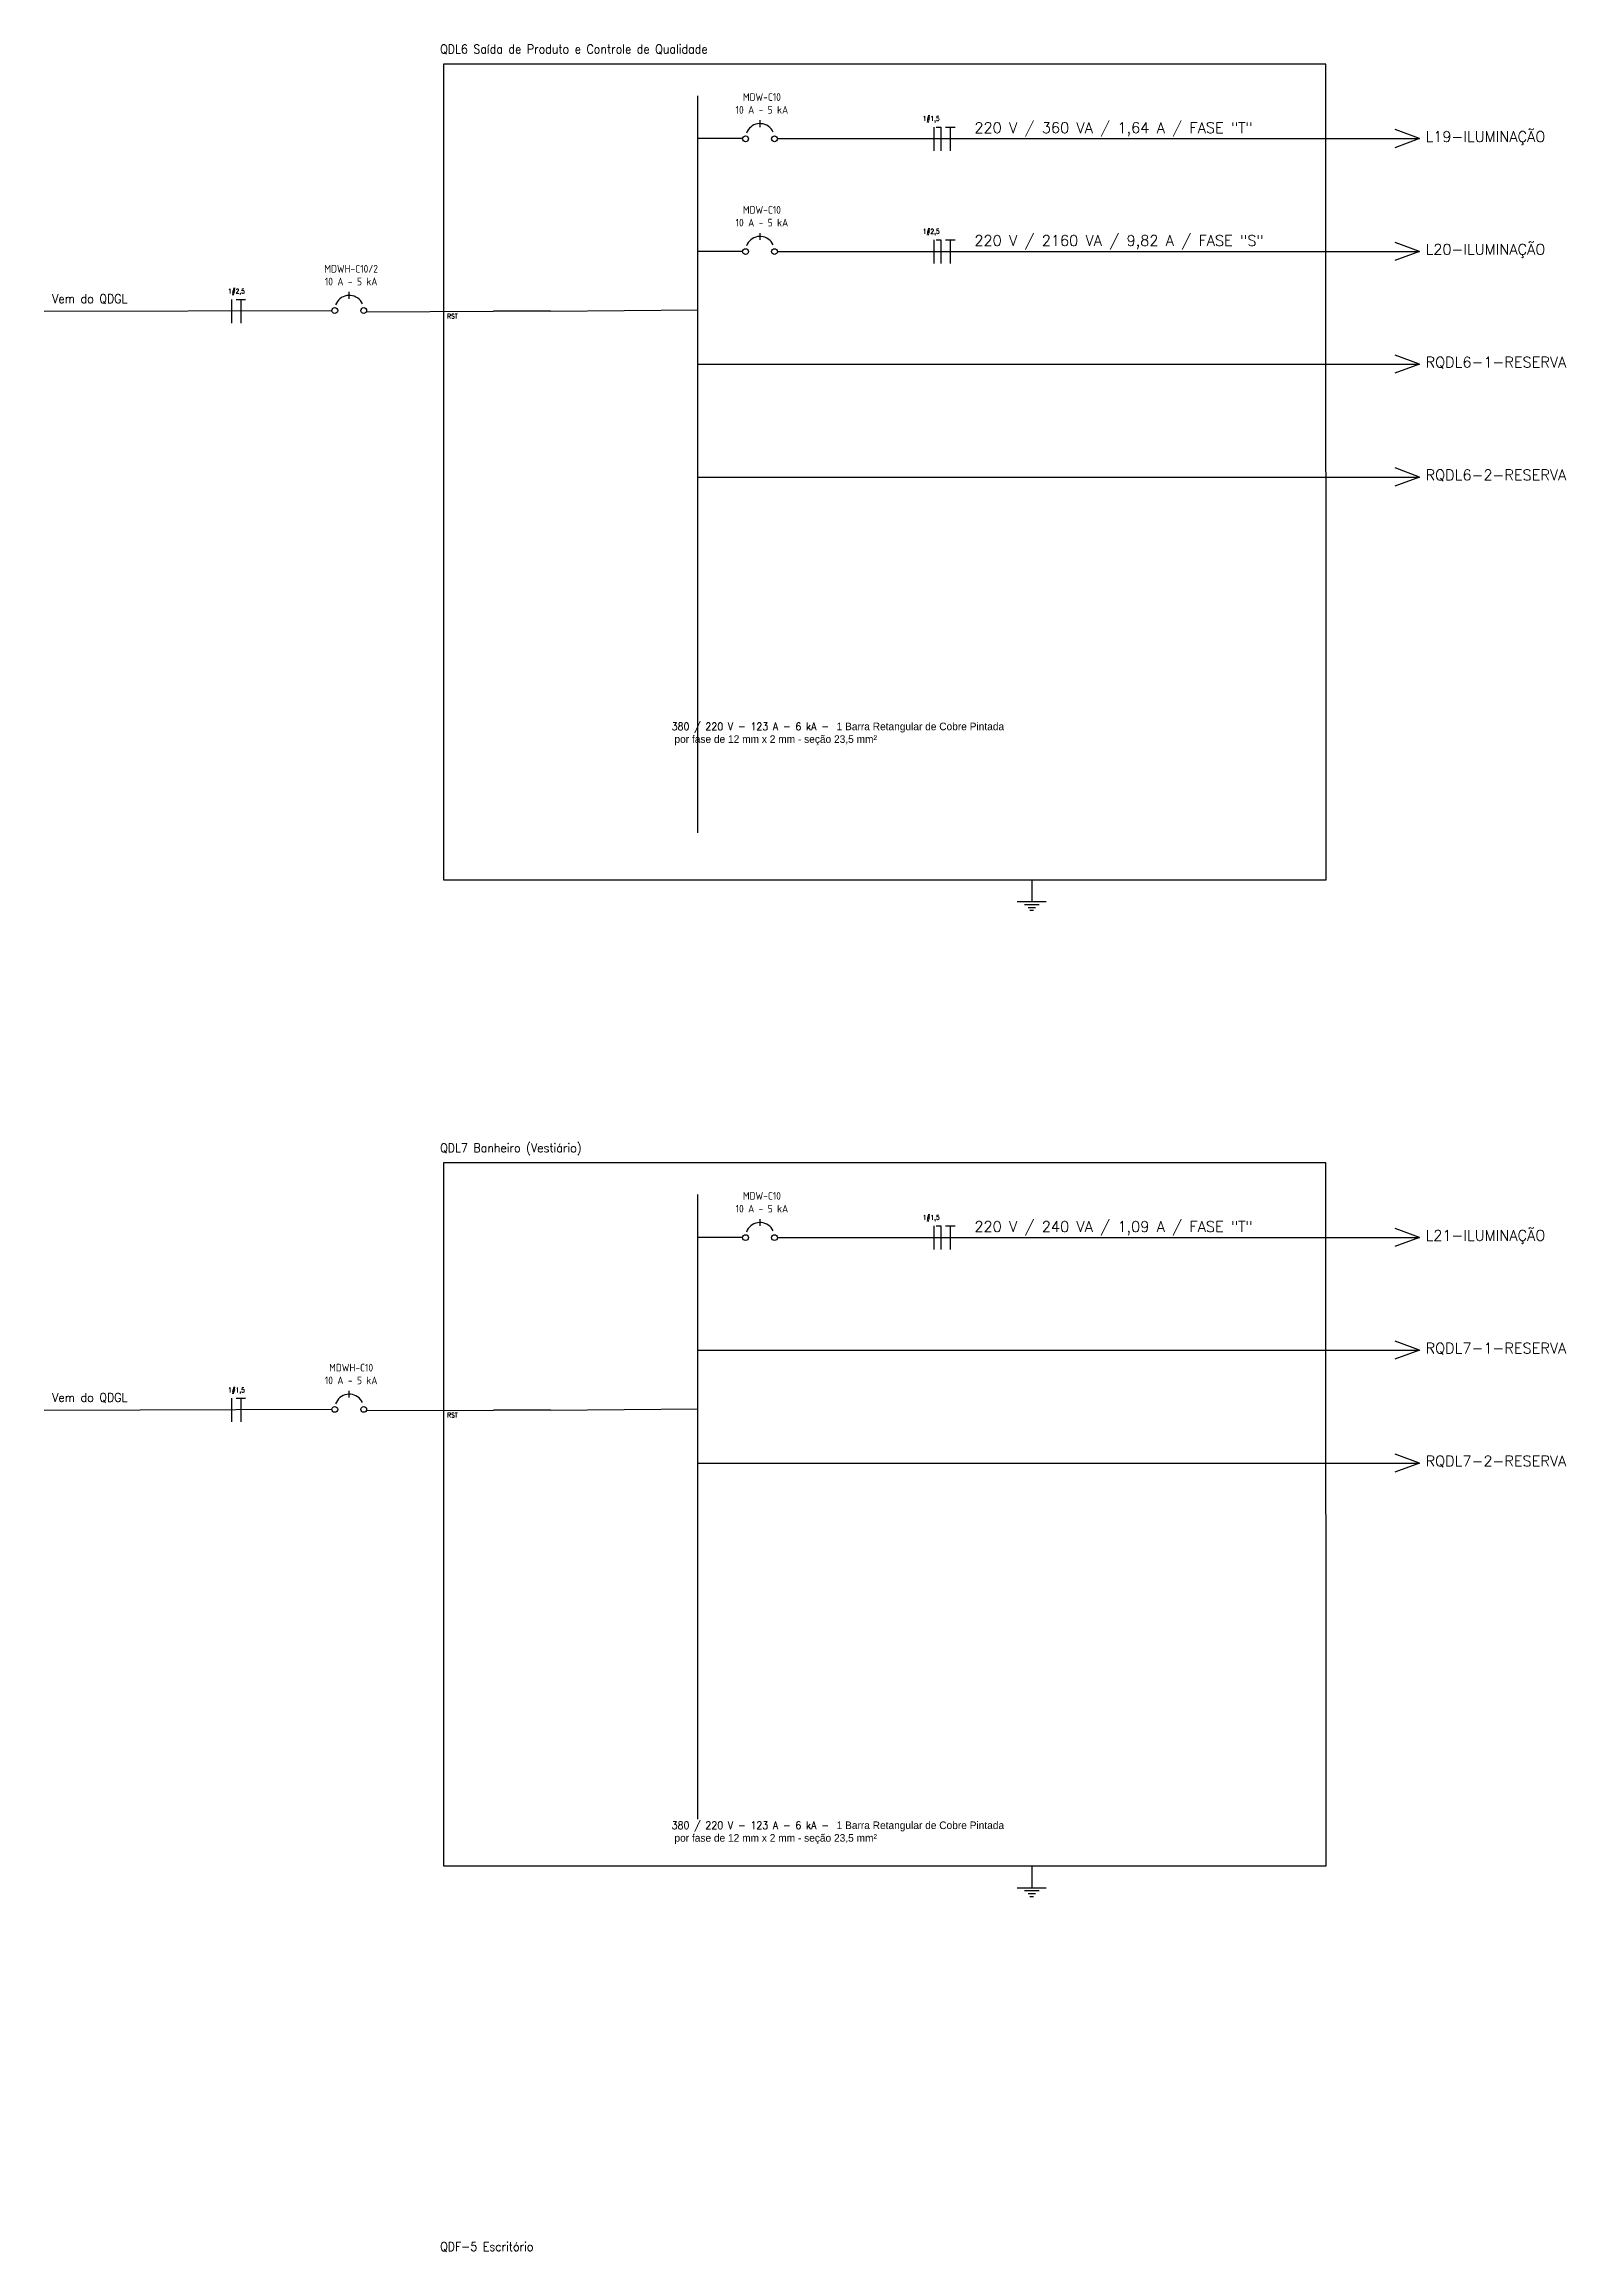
# Model space of a CAD drawing. Extents: x 196 to 608, y -49 to 226.
# Drawn here: x 567.4 to 607.9, y 97.6 to 156.4 of the extents above; entities that cross this region are included whole.
import ezdxf

# ---------------------------------------------------------------- set-up
doc = ezdxf.new("R2010")
doc.units = 0
doc.header["$MEASUREMENT"] = 0
for name, color, linetype in [('ELET_UNIFILAR_TEXTO', 4, 'Continuous'), ('ELET_UNIFILAR_TEXTO2', 4, 'Continuous'), ('ELT_UNIFILAR_DESENHO', 5, 'Continuous')]:
    doc.layers.add(name, color=color, linetype=linetype)
doc.styles.add('textstyle4', font='arial.ttf')
doc.styles.add('textstyle5', font='')
doc.styles.add('textstyle7', font='romans__.ttf')
doc.styles.get('textstyle5').set_extended_font_data('Standard')

msp = doc.modelspace()

# ---------------------------------------------------------------- linework, layer by layer
at = {"layer": 'ELT_UNIFILAR_DESENHO'}
for p, q in [((601.539, 155.907), (578, 155.907)), ((578, 155.907), (578, 134.156)), ((601.547, 134.156), (601.539, 155.907)), ((584.789, 135.404), (584.789, 155.062)), ((586.446, 154.228), (586.446, 154.408)), ((585.983, 153.919), (584.789, 153.919)), ((586.91, 153.919), (604.036, 153.919)), ((591.08, 154.227), (591.08, 153.595)), ((591.143, 154.227), (591.269, 154.227)), ((591.269, 154.227), (591.269, 153.595)), ((591.395, 154.227), (591.648, 154.227)), ((591.521, 154.227), (591.521, 153.595)), ((604.036, 153.919), (603.376, 153.677)), ((604.036, 153.919), (603.385, 154.159)), ((586.446, 151.22), (586.446, 151.401)), ((585.983, 150.911), (584.789, 150.911)), ((586.91, 150.911), (604.036, 150.911)), ((591.08, 151.219), (591.08, 150.588)), ((591.143, 151.219), (591.269, 151.219)), ((591.269, 151.219), (591.269, 150.588)), ((591.395, 151.219), (591.648, 151.219)), ((591.521, 151.219), (591.521, 150.588)), ((604.036, 150.911), (603.376, 150.67)), ((604.036, 150.911), (603.385, 151.152)), ((572.348, 149.632), (572.348, 149)), ((572.473, 149.632), (572.726, 149.632)), ((572.6, 149.632), (572.6, 149)), ((575.49, 149.649), (575.49, 149.829)), ((575.49, 149.649), (575.49, 149.829)), ((567.351, 149.316), (575.027, 149.339)), ((575.947, 149.302), (579.338, 149.316)), ((580.854, 149.316), (579.341, 149.315)), ((580.854, 149.316), (584.789, 149.353)), ((584.789, 147.903), (604.036, 147.903)), ((604.036, 147.903), (603.376, 147.662)), ((604.036, 147.903), (603.385, 148.144)), ((584.789, 144.895), (604.036, 144.895)), ((604.036, 144.895), (603.376, 144.654)), ((604.036, 144.895), (603.385, 145.136)), ((578, 134.156), (601.547, 134.156)), ((593.695, 134.156), (593.695, 133.573)), ((593.308, 133.573), (594.081, 133.573)), ((593.501, 133.496), (593.888, 133.496)), ((593.598, 133.419), (593.791, 133.419)), ((593.646, 133.342), (593.743, 133.342)), ((601.539, 126.607), (578, 126.607)), ((578, 126.607), (578, 107.863)), ((601.547, 107.863), (601.539, 126.607)), ((584.789, 109.112), (584.789, 125.762)), ((586.446, 124.928), (586.446, 125.108)), ((591.08, 124.927), (591.08, 124.295)), ((591.143, 124.927), (591.269, 124.927)), ((591.269, 124.927), (591.269, 124.295)), ((591.395, 124.927), (591.648, 124.927)), ((591.521, 124.927), (591.521, 124.295)), ((604.036, 124.619), (603.385, 124.859)), ((585.983, 124.619), (584.789, 124.619)), ((586.91, 124.619), (604.036, 124.619)), ((604.036, 124.619), (603.376, 124.377)), ((584.789, 121.611), (604.036, 121.611)), ((604.036, 121.611), (603.376, 121.37)), ((604.036, 121.611), (603.385, 121.852)), ((572.348, 120.332), (572.348, 119.7)), ((572.473, 120.332), (572.726, 120.332)), ((572.6, 120.332), (572.6, 119.7)), ((575.49, 120.349), (575.49, 120.529)), ((575.49, 120.349), (575.49, 120.529)), ((567.351, 120.016), (575.027, 120.039)), ((575.947, 120.002), (579.338, 120.016)), ((580.854, 120.016), (579.341, 120.015)), ((580.854, 120.016), (584.789, 120.053)), ((584.789, 118.603), (604.036, 118.603)), ((604.036, 118.603), (603.376, 118.362)), ((604.036, 118.603), (603.385, 118.844)), ((578, 107.863), (601.547, 107.863)), ((593.695, 107.863), (593.695, 107.281)), ((593.308, 107.281), (594.081, 107.281)), ((593.501, 107.204), (593.888, 107.204)), ((593.598, 107.127), (593.791, 107.127)), ((593.646, 107.049), (593.743, 107.049))]:
    msp.add_line(p, q, dxfattribs=at)
for points in [[(586.796, 154.095), (586.772, 154.14), (586.742, 154.18), (586.707, 154.217), (586.667, 154.248), (586.624, 154.275), (586.578, 154.295), (586.53, 154.309), (586.48, 154.317), (586.429, 154.318), (586.379, 154.312), (586.33, 154.3), (586.283, 154.282), (586.239, 154.258), (586.198, 154.228), (586.161, 154.193), (586.13, 154.154), (586.103, 154.11), (586.083, 154.064)], [(586.796, 151.088), (586.772, 151.132), (586.742, 151.173), (586.707, 151.209), (586.667, 151.241), (586.624, 151.267), (586.578, 151.287), (586.53, 151.301), (586.48, 151.309), (586.429, 151.31), (586.379, 151.305), (586.33, 151.293), (586.283, 151.274), (586.239, 151.25), (586.198, 151.22), (586.161, 151.185), (586.13, 151.146), (586.103, 151.103), (586.083, 151.056)], [(575.84, 149.516), (575.815, 149.56), (575.786, 149.601), (575.751, 149.638), (575.711, 149.669), (575.668, 149.695), (575.622, 149.716), (575.573, 149.73), (575.523, 149.737), (575.473, 149.739), (575.423, 149.733), (575.374, 149.721), (575.327, 149.703), (575.282, 149.678), (575.242, 149.649), (575.205, 149.614), (575.173, 149.574), (575.147, 149.531), (575.127, 149.485)], [(586.796, 124.795), (586.772, 124.84), (586.742, 124.88), (586.707, 124.917), (586.667, 124.948), (586.624, 124.975), (586.578, 124.995), (586.53, 125.009), (586.48, 125.017), (586.429, 125.018), (586.379, 125.012), (586.33, 125), (586.283, 124.982), (586.239, 124.958), (586.198, 124.928), (586.161, 124.893), (586.13, 124.854), (586.103, 124.81), (586.083, 124.764)], [(575.84, 120.216), (575.815, 120.26), (575.786, 120.301), (575.751, 120.338), (575.711, 120.369), (575.668, 120.395), (575.622, 120.416), (575.573, 120.43), (575.523, 120.437), (575.473, 120.439), (575.423, 120.433), (575.374, 120.421), (575.327, 120.403), (575.282, 120.378), (575.242, 120.349), (575.205, 120.314), (575.173, 120.274), (575.147, 120.231), (575.127, 120.185)]]:
    msp.add_lwpolyline(points, dxfattribs=at)
for centre in [(586.06, 153.914), (586.833, 153.914), (586.06, 150.906), (586.833, 150.906), (575.104, 149.334), (575.876, 149.334), (586.06, 124.614), (586.833, 124.614), (575.104, 120.034), (575.876, 120.034)]:
    msp.add_circle(centre, 0.0772, dxfattribs=at)

# ---------------------------------------------------------------- texts
at = {"layer": 'ELET_UNIFILAR_TEXTO'}
for s, insert, char_height, attachment_point, style in [('QDL6 Saída de Produto e Controle de Qualidade', (577.913, 156.426), 0.23696, 1, 'textstyle5'), ('\\pxsm1;{\\Fisocp|c0;MDW-C10\\P\\Fisocp2|c0;10 A - 5 kA}', (586.496, 154.584), 0.20406, 8, 'textstyle4'), ('\\A1;\\pxqc;1#1,5', (590.788, 154.517), 0.12638, 1, 'textstyle5'), ('\\pxsm1;{\\Fisocp|c0;MDW-C10\\P\\Fisocp2|c0;10 A - 5 kA}', (586.496, 151.576), 0.20406, 8, 'textstyle4'), ('\\A1;\\pxqc;1#2,5', (590.788, 151.509), 0.12638, 1, 'textstyle5'), ('\\pxsm1;{\\Fisocp|c0;MDWH-C10/2\\P\\Fisocp2|c0;10 A - 5 kA}', (575.54, 150.005), 0.20406, 8, 'textstyle4'), ('Vem do QDGL', (567.565, 149.77), 0.23696, 1, 'textstyle5'), ('\\A1;1#2,5', (572.255, 149.914), 0.1264, 1, 'textstyle5'), ('RST', (578.103, 149.245), 0.1264, 1, 'textstyle5'), ('RST', (578.103, 149.245), 0.1264, 1, 'textstyle5'), ('\\A1;380 / 220 V - 123 A - 6 kA - {\\A0;\\fArial|b0|i0|c0|p34; \\Ftxt|c0;1 Barra Retangular de Cobre Pintada\\P por fase de 12 mm x 2 mm - seção 23,5 mm\\fArial|b0|i0|c0|p34;²}', (584.089, 138.346), 0.202345, 1, 'textstyle5'), ('QDL7 Banheiro (Vestiário)', (577.913, 127.126), 0.23696, 1, 'textstyle5'), ('\\pxsm1;{\\Fisocp|c0;MDW-C10\\P\\Fisocp2|c0;10 A - 5 kA}', (586.496, 125.284), 0.20406, 8, 'textstyle4'), ('\\A1;\\pxqc;1#1,5', (590.788, 125.217), 0.12638, 1, 'textstyle5'), ('\\pxsm1;{\\Fisocp|c0;MDWH-C10\\P\\Fisocp2|c0;10 A - 5 kA}', (575.54, 120.705), 0.20406, 8, 'textstyle4'), ('Vem do QDGL', (567.565, 120.47), 0.23696, 1, 'textstyle5'), ('\\A1;1#1,5', (572.255, 120.614), 0.1264, 1, 'textstyle5'), ('RST', (578.103, 119.945), 0.1264, 1, 'textstyle5'), ('RST', (578.103, 119.945), 0.1264, 1, 'textstyle5'), ('\\A1;380 / 220 V - 123 A - 6 kA - {\\A0;\\fArial|b0|i0|c0|p34; \\Ftxt|c0;1 Barra Retangular de Cobre Pintada\\P por fase de 12 mm x 2 mm - seção 23,5 mm\\fArial|b0|i0|c0|p34;²}', (584.089, 109.046), 0.202345, 1, 'textstyle5'), ('QDF-5 Escritório', (577.913, 97.83), 0.23696, 1, 'textstyle5')]:
    msp.add_mtext(s, dxfattribs=dict(at, insert=insert, char_height=char_height, attachment_point=attachment_point, style=style))
at = {"layer": 'ELET_UNIFILAR_TEXTO2', "char_height": 0.28356, "attachment_point": 1, "style": 'textstyle7'}
for s, insert in [('220 V / 360 VA / 1,64 A / FASE "T"', (592.164, 154.351)), ('L19-ILUMINAÇÃO', (604.197, 154.115)), ('220 V / 2160 VA / 9,82 A / FASE "S"', (592.164, 151.343)), ('L20-ILUMINAÇÃO', (604.197, 151.108)), ('RQDL6-1-RESERVA', (604.197, 148.1)), ('RQDL6-2-RESERVA', (604.197, 145.092)), ('220 V / 240 VA / 1,09 A / FASE "T"', (592.164, 125.051)), ('L21-ILUMINAÇÃO', (604.197, 124.815)), ('RQDL7-1-RESERVA', (604.197, 121.808)), ('RQDL7-2-RESERVA', (604.197, 118.8))]:
    msp.add_mtext(s, dxfattribs=dict(at, insert=insert))

doc.saveas('drawing.dxf')
